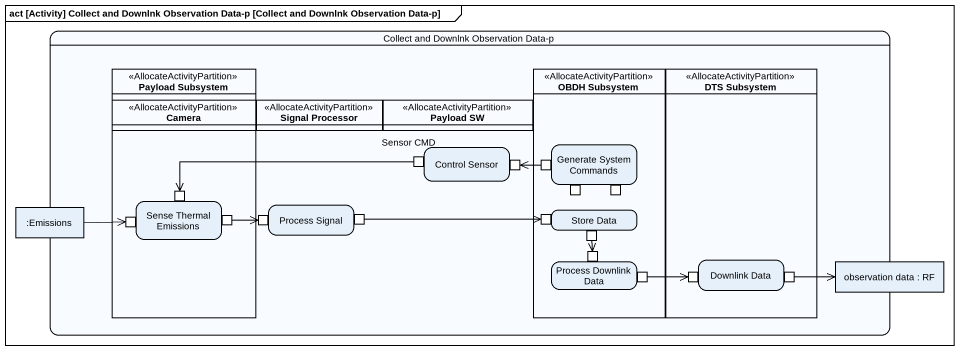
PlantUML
@startuml
mainframe act [Activity] Collect and Downlnk Observation Data-p [Collect and Downlnk Observation Data-p]
hide empty description
state "Collect and Downlnk Observation Data-p" as Collect_and_Downlnk {
  state "Payload Subsystem" as Payload_Subsystem <<AllocateActivityPartition>> {
    state Camera <<AllocateActivityPartition>>
    state "Sense Thermal Emissions" as Sense_Thermal_Emissions {
      state pin3 <<inputPin>>
      state pin6 <<inputPin>>
      state pin7 <<outputPin>>
    }
  }
  state "OBDH Subsystem" as OBDH_Subsystem <<AllocateActivityPartition>> {
    state "Generate System Commands" as Generate_System_Commands {
      state pin2 <<outputPin>>
      state pin4 <<outputPin>>
      state pin5 <<outputPin>>
    }
    state "Store Data" as Store_Data {
      state pin10 <<inputPin>>
      state pin11 <<outputPin>>
    }
    state "Process Downlink Data" as Process_Downlink_Data {
      state pin12 <<inputPin>>
      state pin13 <<outputPin>>
    }
  }
  state "DTS Subsystem" as DTS_Subsystem <<AllocateActivityPartition>> {
    state "Downlink Data" as Downlink_Data {
      state pin14 <<inputPin>>
      state pin15 <<outputPin>>
    }
  }
  state "Signal Processor" as Signal_Processor <<AllocateActivityPartition>>
  state "Payload SW" as Payload_SW <<AllocateActivityPartition>>
  state "Control Sensor" as Control_Sensor {
    state "Sensor CMD" as Sensor_CMD <<outputPin>>
    state pin1 <<inputPin>>
  }
  state ":Emissions" as Emissions <<object>>
  state "Process Signal" as Process_Signal {
    state pin8 <<inputPin>>
    state pin9 <<outputPin>>
  }
  state "observation data : RF" as observation_data <<object>>
}
Sensor_CMD -left-> pin3
pin2 -left-> pin1
Emissions -right-> pin6
pin7 -right-> pin8
pin9 -right-> pin10
pin11 --> pin12
pin13 -right-> pin14
pin15 -right-> observation_data
@enduml
